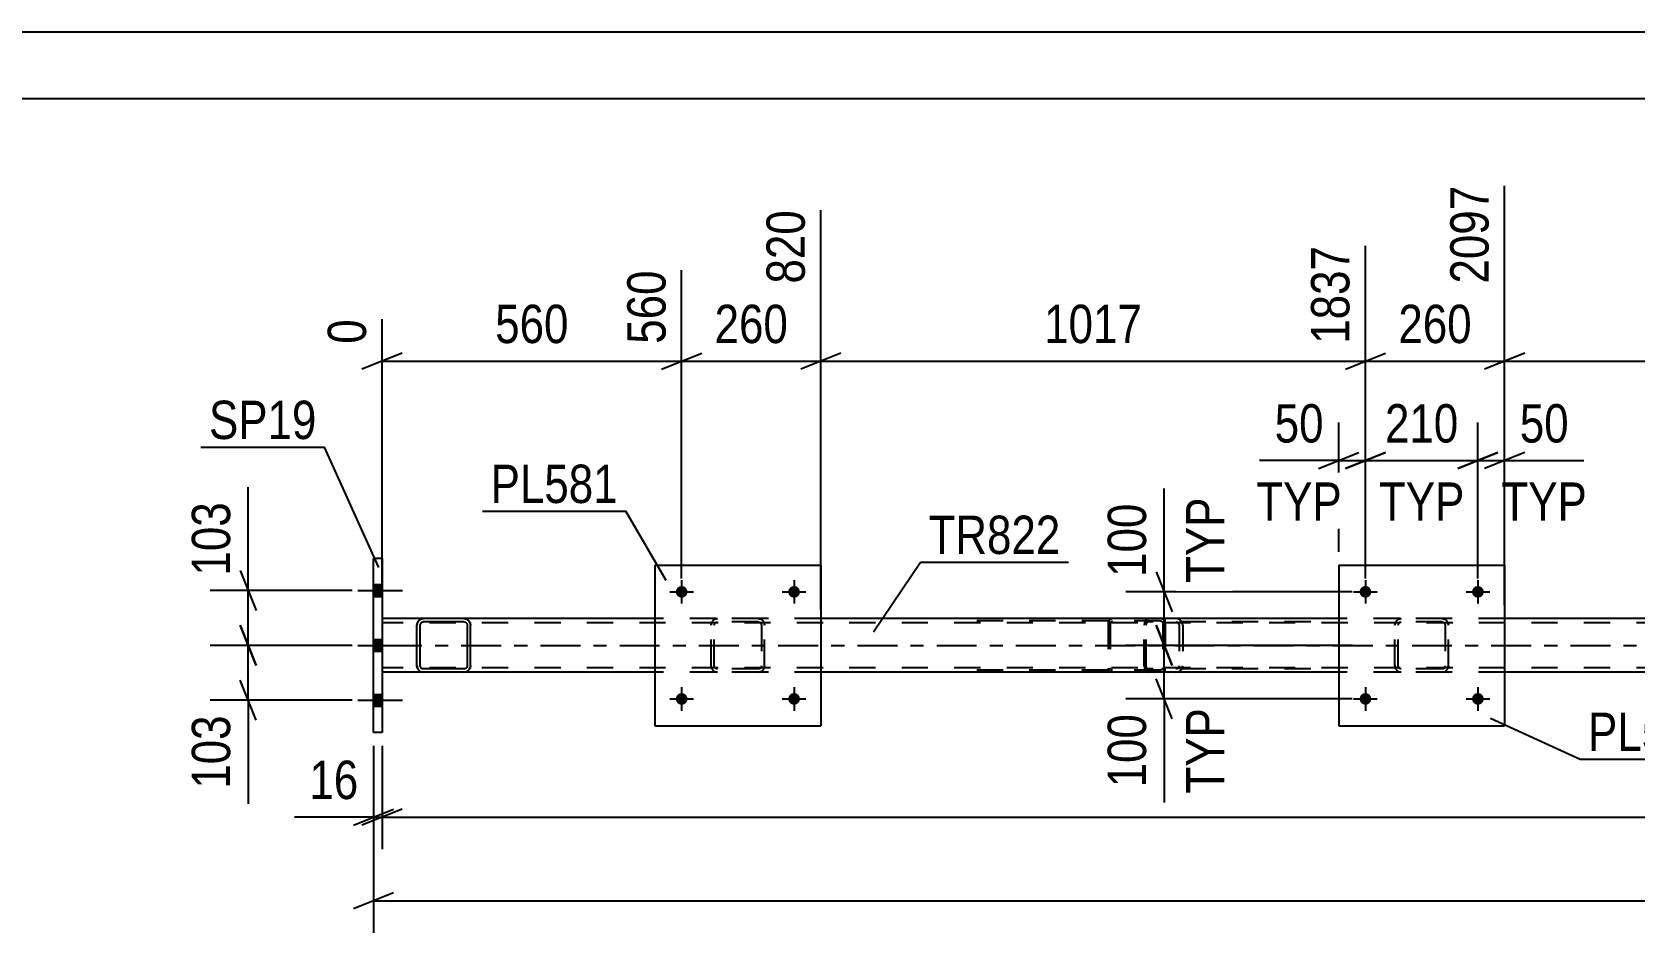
# Model space of a CAD drawing. Header units: millimetres. Extents: x 0 to 841, y 0 to 594.
# Drawn here: x 61.6 to 181.4, y 526.7 to 594 of the extents above; entities that cross this region are included whole.
import ezdxf

# ---------------------------------------------------------------- set-up
doc = ezdxf.new("R2010")
doc.units = ezdxf.units.MM
doc.linetypes.add('DXK_LINE_DOT2', pattern=[3.9198, 1.9599, -1.9599])
doc.linetypes.add('DXK_LINE_DOT3', pattern=[5.9187, 2.979, -0.9799, 0.9799, -0.9799])
doc.styles.add('Arial Narrow', font='ARIALN.TTF', dxfattribs={"height": 0.2})

# ---------------------------------------------------------------- blocks, each defined once
blk = doc.blocks.new('Unknown-318885291-1133')
at = {"color": 5, "linetype": 'Continuous'}
for p, q in [((841, 594), (0, 594)), ((836, 589), (5, 589))]:
    blk.add_line(p, q, dxfattribs=at)
blk = doc.blocks.new('Part-318885291-2952 - 2884')
at = {"color": 2, "linetype": 'Continuous'}
for p, q in [((108.16, 554.17), (108.16, 542.17)), ((108.16, 554.17), (120.56, 554.17)), ((120.56, 554.17), (120.56, 542.17)), ((108.16, 542.17), (120.56, 542.17))]:
    blk.add_line(p, q, dxfattribs=at)
blk = doc.blocks.new('Part-318885291-2953 - 2884')
at = {"color": 2, "linetype": 'Continuous'}
for p, q in [((90.42, 549.87), (90.38, 549.69)), ((90.38, 546.65), (90.38, 549.69)), ((90.62, 549.69), (90.64, 549.78)), ((90.62, 546.65), (90.62, 549.69)), ((90.64, 549.78), (90.69, 549.86)), ((90.86, 550.17), (90.68, 550.13)), ((90.69, 549.86), (90.77, 549.91)), ((90.77, 549.91), (90.86, 549.93)), ((93.9, 550.17), (90.86, 550.17)), ((93.9, 549.93), (90.86, 549.93)), ((94.09, 550.13), (93.9, 550.17)), ((93.9, 549.93), (94, 549.91)), ((94, 549.91), (94.07, 549.86)), ((94.07, 549.86), (94.13, 549.78)), ((94.13, 549.78), (94.14, 549.69)), ((94.14, 549.69), (94.14, 546.65)), ((94.38, 549.69), (94.35, 549.87)), ((94.38, 546.65), (94.38, 549.69)), ((90.38, 546.65), (90.42, 546.46)), ((90.64, 546.55), (90.62, 546.65)), ((90.69, 546.48), (90.64, 546.55)), ((90.68, 546.2), (90.86, 546.17)), ((90.77, 546.42), (90.69, 546.48)), ((90.86, 546.41), (90.77, 546.42)), ((93.9, 546.41), (90.86, 546.41)), ((93.9, 546.17), (90.86, 546.17)), ((94, 546.42), (93.9, 546.41)), ((93.9, 546.17), (94.09, 546.2)), ((94.07, 546.48), (94, 546.42)), ((94.13, 546.55), (94.07, 546.48)), ((94.14, 546.65), (94.13, 546.55)), ((94.35, 546.46), (94.38, 546.65))]:
    blk.add_line(p, q, dxfattribs=at)
at = {"color": 7, "linetype": 'DXK_LINE_DOT2'}
for p, q in [((90.38, 549.69), (90.42, 549.87)), ((90.68, 550.13), (90.86, 550.17)), ((93.9, 550.17), (94.09, 550.13)), ((94.35, 549.87), (94.38, 549.69)), ((90.42, 546.46), (90.38, 546.65)), ((90.86, 546.17), (90.68, 546.2)), ((94.09, 546.2), (93.9, 546.17)), ((94.38, 546.65), (94.35, 546.46))]:
    blk.add_line(p, q, dxfattribs=at)
at = {"color": 2, "linetype": 'Continuous'}
for centre, start, end in [((90.86, 549.69), 112.5, 157.5), ((93.9, 549.69), 22.5, 67.5), ((90.86, 546.65), 202.5, 247.5), ((93.9, 546.65), 292.5, 337.5)]:
    blk.add_arc(centre, 0.48, start, end, dxfattribs=at)
at = {"color": 7, "linetype": 'DXK_LINE_DOT2'}
for centre, start, end in [((90.86, 549.69), 112.5, 157.5), ((93.9, 549.69), 22.5, 67.5), ((90.86, 546.65), 202.5, 247.5), ((93.9, 546.65), 292.5, 337.5)]:
    blk.add_arc(centre, 0.48, start, end, dxfattribs=at)
blk = doc.blocks.new('Bolt-318885291-3089 - 2884')
at = {"linetype": 'Continuous'}
for points in [[(87.78, 551.83), (87.78, 552.71), (87.14, 552.71), (87.14, 551.83)], [(87.78, 551.83), (87.78, 552.71), (87.14, 552.71), (87.14, 551.83)], [(87.78, 551.83), (87.78, 552.71), (87.14, 552.71), (87.14, 551.83)], [(87.78, 547.73), (87.78, 548.61), (87.14, 548.61), (87.14, 547.73)], [(87.78, 547.73), (87.78, 548.61), (87.14, 548.61), (87.14, 547.73)], [(87.78, 543.63), (87.78, 544.51), (87.14, 544.51), (87.14, 543.63)], [(87.78, 543.63), (87.78, 544.51), (87.14, 544.51), (87.14, 543.63)], [(87.78, 543.63), (87.78, 544.51), (87.14, 544.51), (87.14, 543.63)]]:
    blk.add_hatch(color=1, dxfattribs=at).paths.add_polyline_path(points)
at = {"color": 1, "linetype": 'Continuous'}
for p, q in [((85.98, 552.27), (89.3, 552.27)), ((85.98, 552.27), (89.3, 552.27)), ((85.98, 552.27), (89.3, 552.27)), ((87.14, 552.71), (87.78, 552.71)), ((87.14, 552.71), (87.78, 552.71)), ((87.14, 552.71), (87.78, 552.71)), ((87.14, 551.83), (87.78, 551.83)), ((87.14, 551.83), (87.78, 551.83)), ((87.14, 551.83), (87.78, 551.83)), ((87.14, 548.61), (87.78, 548.61)), ((87.14, 548.61), (87.78, 548.61)), ((85.98, 548.17), (89.3, 548.17)), ((85.98, 548.17), (89.3, 548.17)), ((87.14, 547.73), (87.78, 547.73)), ((87.14, 547.73), (87.78, 547.73)), ((85.98, 544.07), (89.3, 544.07)), ((85.98, 544.07), (89.3, 544.07)), ((85.98, 544.07), (89.3, 544.07)), ((87.14, 544.51), (87.78, 544.51)), ((87.14, 544.51), (87.78, 544.51)), ((87.14, 544.51), (87.78, 544.51)), ((87.14, 543.63), (87.78, 543.63)), ((87.14, 543.63), (87.78, 543.63)), ((87.14, 543.63), (87.78, 543.63))]:
    blk.add_line(p, q, dxfattribs=at)
blk = doc.blocks.new('Part-318885291-2973 - 2884')
at = {"color": 7, "linetype": 'DXK_LINE_DOT2'}
for p, q in [((163.44, 549.69), (163.48, 549.87)), ((163.48, 549.87), (163.44, 549.69)), ((163.44, 546.65), (163.44, 549.69)), ((163.68, 549.69), (163.7, 549.78)), ((163.68, 546.65), (163.68, 549.69)), ((163.7, 549.78), (163.75, 549.86)), ((163.74, 550.13), (163.92, 550.17)), ((163.92, 550.17), (163.74, 550.13)), ((163.75, 549.86), (163.83, 549.91)), ((163.83, 549.91), (163.92, 549.93)), ((166.96, 550.17), (163.92, 550.17)), ((166.96, 549.93), (163.92, 549.93)), ((166.96, 550.17), (167.14, 550.13)), ((167.14, 550.13), (166.96, 550.17)), ((166.96, 549.93), (167.05, 549.91)), ((167.05, 549.91), (167.13, 549.86)), ((167.13, 549.86), (167.18, 549.78)), ((167.18, 549.78), (167.2, 549.69)), ((167.2, 549.69), (167.2, 546.65)), ((167.4, 549.87), (167.44, 549.69)), ((167.44, 549.69), (167.4, 549.87)), ((167.44, 546.65), (167.44, 549.69)), ((163.48, 546.46), (163.44, 546.65)), ((163.44, 546.65), (163.48, 546.46)), ((163.7, 546.55), (163.68, 546.65)), ((163.75, 546.48), (163.7, 546.55)), ((163.92, 546.17), (163.74, 546.2)), ((163.74, 546.2), (163.92, 546.17)), ((163.83, 546.42), (163.75, 546.48)), ((163.92, 546.41), (163.83, 546.42)), ((166.96, 546.41), (163.92, 546.41)), ((166.96, 546.17), (163.92, 546.17)), ((167.05, 546.42), (166.96, 546.41)), ((167.14, 546.2), (166.96, 546.17)), ((166.96, 546.17), (167.14, 546.2)), ((167.13, 546.48), (167.05, 546.42)), ((167.18, 546.55), (167.13, 546.48)), ((167.2, 546.65), (167.18, 546.55)), ((167.44, 546.65), (167.4, 546.46)), ((167.4, 546.46), (167.44, 546.65))]:
    blk.add_line(p, q, dxfattribs=at)
at = {"color": 7, "linetype": 'DXK_LINE_DOT3'}
blk.add_line((165.44, 548.17), (165.44, 548.17), dxfattribs=at)
at = {"color": 7, "linetype": 'DXK_LINE_DOT2'}
for centre, start, end in [((163.92, 549.69), 112.5, 157.5), ((163.92, 549.69), 112.5, 157.5), ((166.96, 549.69), 22.5, 67.5), ((166.96, 549.69), 22.5, 67.5), ((163.92, 546.65), 202.5, 247.5), ((163.92, 546.65), 202.5, 247.5), ((166.96, 546.65), 292.5, 337.5), ((166.96, 546.65), 292.5, 337.5)]:
    blk.add_arc(centre, 0.48, start, end, dxfattribs=at)
blk = doc.blocks.new('Bolt-318885291-2928 - 2884')
at = {"linetype": 'Continuous'}
for points in [[(110.6, 544.17, -1), (109.72, 544.17, -1)], [(119, 544.17, -1), (118.12, 544.17, -1)]]:
    blk.add_hatch(color=1, dxfattribs=at).paths.add_polyline_path(points)
at = {"color": 1, "linetype": 'Continuous'}
for p, q in [((110.16, 545.05), (110.16, 543.29)), ((118.56, 545.05), (118.56, 543.29)), ((109.28, 544.17), (111.04, 544.17)), ((117.68, 544.17), (119.44, 544.17))]:
    blk.add_line(p, q, dxfattribs=at)
blk = doc.blocks.new('Bolt-318885291-2929 - 2884')
at = {"linetype": 'Continuous'}
for points in [[(110.6, 552.17, -1), (109.72, 552.17, -1)], [(119, 552.17, -1), (118.12, 552.17, -1)]]:
    blk.add_hatch(color=1, dxfattribs=at).paths.add_polyline_path(points)
at = {"color": 1, "linetype": 'Continuous'}
for p, q in [((109.28, 552.17), (111.04, 552.17)), ((110.16, 553.05), (110.16, 551.29)), ((117.68, 552.17), (119.44, 552.17)), ((118.56, 553.05), (118.56, 551.29))]:
    blk.add_line(p, q, dxfattribs=at)
blk = doc.blocks.new('Bolt-318885291-2934 - 2884')
at = {"linetype": 'Continuous'}
for points in [[(161.68, 544.17, -1), (160.8, 544.17, -1)], [(170.08, 544.17, -1), (169.2, 544.17, -1)]]:
    blk.add_hatch(color=1, dxfattribs=at).paths.add_polyline_path(points)
at = {"color": 1, "linetype": 'Continuous'}
for p, q in [((161.24, 545.05), (161.24, 543.29)), ((169.64, 545.05), (169.64, 543.29)), ((160.36, 544.17), (162.12, 544.17)), ((168.76, 544.17), (170.52, 544.17))]:
    blk.add_line(p, q, dxfattribs=at)
blk = doc.blocks.new('Bolt-318885291-2935 - 2884')
at = {"linetype": 'Continuous'}
for points in [[(161.68, 552.17, -1), (160.8, 552.17, -1)], [(170.08, 552.17, -1), (169.2, 552.17, -1)]]:
    blk.add_hatch(color=1, dxfattribs=at).paths.add_polyline_path(points)
at = {"color": 1, "linetype": 'Continuous'}
for p, q in [((160.36, 552.17), (162.12, 552.17)), ((161.24, 553.05), (161.24, 551.29)), ((168.76, 552.17), (170.52, 552.17)), ((169.64, 553.05), (169.64, 551.29))]:
    blk.add_line(p, q, dxfattribs=at)
blk = doc.blocks.new('Part-318885291-2946 - 2884')
at = {"color": 2, "linetype": 'Continuous'}
for p, q in [((159.24, 554.17), (159.24, 542.17)), ((159.24, 554.17), (171.64, 554.17)), ((171.64, 554.17), (171.64, 542.17)), ((159.24, 542.17), (171.64, 542.17))]:
    blk.add_line(p, q, dxfattribs=at)
blk = doc.blocks.new('Part-318885291-2947 - 2884')
at = {"color": 7, "linetype": 'DXK_LINE_DOT2'}
for p, q in [((112.36, 549.69), (112.4, 549.87)), ((112.4, 549.87), (112.36, 549.69)), ((112.36, 546.65), (112.36, 549.69)), ((112.6, 549.69), (112.62, 549.78)), ((112.6, 546.65), (112.6, 549.69)), ((112.62, 549.78), (112.67, 549.86)), ((112.66, 550.13), (112.84, 550.17)), ((112.84, 550.17), (112.66, 550.13)), ((112.67, 549.86), (112.75, 549.91)), ((112.75, 549.91), (112.84, 549.93)), ((115.88, 550.17), (112.84, 550.17)), ((115.88, 549.93), (112.84, 549.93)), ((115.88, 550.17), (116.06, 550.13)), ((116.06, 550.13), (115.88, 550.17)), ((115.88, 549.93), (115.97, 549.91)), ((115.97, 549.91), (116.05, 549.86)), ((116.05, 549.86), (116.1, 549.78)), ((116.1, 549.78), (116.12, 549.69)), ((116.12, 549.69), (116.12, 546.65)), ((116.32, 549.87), (116.36, 549.69)), ((116.36, 549.69), (116.32, 549.87)), ((116.36, 546.65), (116.36, 549.69)), ((112.4, 546.46), (112.36, 546.65)), ((112.36, 546.65), (112.4, 546.46)), ((112.62, 546.55), (112.6, 546.65)), ((112.67, 546.48), (112.62, 546.55)), ((112.84, 546.17), (112.66, 546.2)), ((112.66, 546.2), (112.84, 546.17)), ((112.75, 546.42), (112.67, 546.48)), ((112.84, 546.41), (112.75, 546.42)), ((115.88, 546.41), (112.84, 546.41)), ((115.88, 546.17), (112.84, 546.17)), ((115.97, 546.42), (115.88, 546.41)), ((116.06, 546.2), (115.88, 546.17)), ((115.88, 546.17), (116.06, 546.2)), ((116.05, 546.48), (115.97, 546.42)), ((116.1, 546.55), (116.05, 546.48)), ((116.12, 546.65), (116.1, 546.55)), ((116.36, 546.65), (116.32, 546.46)), ((116.32, 546.46), (116.36, 546.65))]:
    blk.add_line(p, q, dxfattribs=at)
at = {"color": 7, "linetype": 'DXK_LINE_DOT3'}
blk.add_line((114.36, 548.17), (114.36, 548.17), dxfattribs=at)
at = {"color": 7, "linetype": 'DXK_LINE_DOT2'}
for centre, start, end in [((112.84, 549.69), 112.5, 157.5), ((112.84, 549.69), 112.5, 157.5), ((115.88, 549.69), 22.5, 67.5), ((115.88, 549.69), 22.5, 67.5), ((112.84, 546.65), 202.5, 247.5), ((112.84, 546.65), 202.5, 247.5), ((115.88, 546.65), 292.5, 337.5), ((115.88, 546.65), 292.5, 337.5)]:
    blk.add_arc(centre, 0.48, start, end, dxfattribs=at)
blk = doc.blocks.new('Part-318885291-3016 - 2884')
at = {"color": 7, "linetype": 'DXK_LINE_DOT2'}
for p, q in [((145.93, 550.17), (130.6, 550.17)), ((145.93, 550.01), (130.6, 550.01)), ((142.04, 549.97), (142.01, 549.85)), ((142.01, 549.85), (142.01, 546.49)), ((142.18, 549.85), (142.19, 549.91)), ((142.18, 549.85), (142.18, 546.49)), ((142.19, 549.91), (142.23, 549.96)), ((142.35, 550.17), (142.22, 550.14)), ((142.23, 549.96), (142.29, 549.99)), ((142.29, 549.99), (142.35, 550.01)), ((146.06, 550.14), (145.93, 550.17)), ((145.93, 550.01), (145.99, 549.99)), ((145.99, 549.99), (146.02, 549.98)), ((146.02, 549.98), (146.05, 549.96)), ((146.05, 549.96), (146.08, 549.91)), ((146.08, 549.91), (146.1, 549.85)), ((146.1, 549.85), (146.1, 546.49)), ((146.27, 549.85), (146.24, 549.97)), ((146.27, 549.85), (146.27, 546.49)), ((145.93, 546.33), (130.6, 546.33)), ((145.93, 546.17), (130.6, 546.17)), ((142.01, 546.49), (142.04, 546.36)), ((142.19, 546.43), (142.18, 546.49)), ((142.23, 546.37), (142.19, 546.43)), ((142.22, 546.19), (142.35, 546.17)), ((142.23, 546.37), (142.26, 546.35)), ((142.26, 546.35), (142.29, 546.34)), ((142.29, 546.34), (142.35, 546.33)), ((145.99, 546.34), (145.93, 546.33)), ((145.93, 546.17), (146.06, 546.19)), ((146.05, 546.37), (145.99, 546.34)), ((146.08, 546.43), (146.05, 546.37)), ((146.1, 546.49), (146.08, 546.43)), ((146.24, 546.36), (146.27, 546.49))]:
    blk.add_line(p, q, dxfattribs=at)
for centre, start, end in [((142.34, 549.83), 110.7583, 155.68), ((145.94, 549.83), 24.32, 69.2417), ((142.34, 546.5), 204.32, 249.2417), ((145.94, 546.5), 290.7583, 335.68)]:
    blk.add_arc(centre, 0.331, start, end, dxfattribs=at)
blk = doc.blocks.new('Part-318885291-3021 - 2884')
at = {"color": 2, "linetype": 'Continuous'}
for p, q in [((87.78, 554.67), (87.14, 554.67)), ((87.14, 541.67), (87.14, 554.67)), ((87.78, 554.67), (87.78, 541.67)), ((87.78, 541.67), (87.14, 541.67))]:
    blk.add_line(p, q, dxfattribs=at)
blk = doc.blocks.new('Part-318885291-3023 - 2884')
at = {"color": 7, "linetype": 'DXK_LINE_DOT2'}
for p, q in [((144.74, 549.87), (144.72, 549.69)), ((144.72, 546.65), (144.72, 549.69)), ((144.8, 550.03), (144.74, 549.87)), ((144.89, 550.13), (144.8, 550.03)), ((144.86, 549.69), (144.87, 549.78)), ((144.86, 546.65), (144.86, 549.69)), ((144.87, 549.78), (144.9, 549.86)), ((144.99, 550.17), (144.89, 550.13)), ((144.9, 549.86), (144.94, 549.91)), ((144.94, 549.91), (144.99, 549.93)), ((157.15, 550.17), (144.99, 550.17)), ((157.15, 549.93), (144.99, 549.93)), ((146.27, 549.93), (146.27, 550.17)), ((147.27, 550.13), (147.08, 550.17)), ((147.08, 549.93), (147.18, 549.91)), ((147.18, 549.91), (147.26, 549.86)), ((147.26, 549.86), (147.31, 549.78)), ((147.31, 549.78), (147.33, 549.69)), ((147.33, 549.69), (147.33, 546.65)), ((147.57, 549.77), (147.55, 549.87)), ((147.59, 549.69), (147.57, 549.77)), ((147.59, 549.69), (147.59, 546.65)), ((144.72, 546.65), (144.74, 546.46)), ((144.74, 546.46), (144.8, 546.31)), ((144.8, 546.31), (144.89, 546.2)), ((144.87, 546.55), (144.86, 546.65)), ((144.9, 546.48), (144.87, 546.55)), ((144.89, 546.2), (144.99, 546.17)), ((144.94, 546.42), (144.9, 546.48)), ((144.99, 546.41), (144.94, 546.42)), ((157.15, 546.41), (144.99, 546.41)), ((157.15, 546.17), (144.99, 546.17)), ((146.27, 546.17), (146.27, 546.41)), ((147.18, 546.42), (147.08, 546.41)), ((147.08, 546.17), (147.27, 546.2)), ((147.26, 546.48), (147.18, 546.42)), ((147.31, 546.55), (147.26, 546.48)), ((147.33, 546.65), (147.31, 546.55)), ((147.55, 546.46), (147.57, 546.56)), ((147.57, 546.56), (147.59, 546.65))]:
    blk.add_line(p, q, dxfattribs=at)
for centre, start, end in [((147.1, 549.67), 23.8494, 68.8059), ((147.1, 546.66), 291.1941, 336.1506)]:
    blk.add_arc(centre, 0.492, start, end, dxfattribs=at)
blk = doc.blocks.new('Part-318885291-3088 - 2884')
at = {"color": 2, "linetype": 'Continuous'}
for p, q in [((108.16, 550.17), (87.78, 550.17)), ((159.24, 550.17), (120.56, 550.17)), ((210.32, 550.17), (171.64, 550.17)), ((90.86, 546.17), (87.78, 546.17)), ((108.16, 546.17), (93.91, 546.17)), ((159.24, 546.17), (120.56, 546.17)), ((210.32, 546.17), (171.64, 546.17))]:
    blk.add_line(p, q, dxfattribs=at)
at = {"color": 7, "linetype": 'DXK_LINE_DOT2'}
for p, q in [((87.78, 550.17), (87.78, 546.17)), ((751.81, 549.85), (87.78, 549.85)), ((120.56, 550.17), (108.16, 550.17)), ((171.64, 550.17), (159.24, 550.17)), ((751.81, 546.49), (87.78, 546.49)), ((93.91, 546.17), (90.86, 546.17)), ((120.56, 546.17), (108.16, 546.17)), ((171.64, 546.17), (159.24, 546.17))]:
    blk.add_line(p, q, dxfattribs=at)
at = {"color": 7, "linetype": 'DXK_LINE_DOT3'}
blk.add_line((87.78, 548.17), (751.81, 548.17), dxfattribs=at)
blk = doc.blocks.new('StraightDimension-318885291-3141 - 2884')
at = {"color": 7, "linetype": 'Continuous'}
for p, q in [((87.14, 540.67), (87.14, 526.68)), ((88.64, 529.68), (85.64, 528.48)), ((87.14, 529.08), (793.73, 529.08))]:
    blk.add_line(p, q, dxfattribs=at)
blk = doc.blocks.new('StraightDimension-318885291-3815 - 2884')
at = {"color": 7, "linetype": 'Continuous'}
for p, q in [((161.24, 553.17), (161.24, 564.83)), ((169.64, 553.17), (169.64, 564.83)), ((159.74, 561.38), (162.74, 562.58)), ((161.24, 561.98), (169.64, 561.98)), ((171.14, 562.58), (168.14, 561.38))]:
    blk.add_line(p, q, dxfattribs=at)
at = {"color": 0}
blk.add_wipeout([(168.78, 562.73), (168.78, 566.93), (162.1, 566.93), (162.1, 562.73)], dxfattribs=at)
at = {"color": 0, "linetype": 'Continuous'}
blk.add_wipeout([(169.24, 556.88), (169.24, 561.08), (161.65, 561.08), (161.65, 556.88)], dxfattribs=at)
at = {"color": 3, "style": 'Arial Narrow'}
blk.add_text('210', height=2.863, dxfattribs=at).set_placement((162.7, 563.33))
at = {"color": 3, "linetype": 'Continuous', "style": 'Arial Narrow'}
blk.add_text('TYP', height=2.863, dxfattribs=at).set_placement((162.25, 557.48))
blk = doc.blocks.new('StraightDimension-318885291-3775 - 2884')
at = {"color": 7, "linetype": 'Continuous'}
for p, q in [((77.78, 552.27), (77.78, 560)), ((77.78, 552.27), (77.78, 560)), ((77.18, 553.77), (78.38, 550.77)), ((85.55, 552.27), (74.93, 552.27)), ((77.78, 548.17), (77.78, 552.27)), ((78.38, 546.67), (77.18, 549.67)), ((85.55, 548.17), (74.93, 548.17))]:
    blk.add_line(p, q, dxfattribs=at)
at = {"color": 0}
blk.add_wipeout([(77.03, 559.48), (72.83, 559.48), (72.83, 552.79), (77.03, 552.79)], dxfattribs=at)
at = {"color": 3, "style": 'Arial Narrow'}
blk.add_text('103', height=2.863, rotation=90.0002, dxfattribs=at).set_placement((76.43, 553.39))
blk = doc.blocks.new('StraightDimension-318885291-3788 - 2884')
at = {"color": 7, "linetype": 'Continuous'}
for p, q in [((77.18, 549.67), (78.38, 546.67)), ((85.55, 548.17), (74.93, 548.17)), ((77.78, 544.07), (77.78, 548.17)), ((78.38, 542.57), (77.18, 545.57)), ((85.55, 544.07), (74.93, 544.07)), ((77.78, 544.07), (77.78, 536.33)), ((77.78, 544.07), (77.78, 536.33))]:
    blk.add_line(p, q, dxfattribs=at)
at = {"color": 0}
blk.add_wipeout([(77.03, 543.54), (72.83, 543.54), (72.83, 536.86), (77.03, 536.86)], dxfattribs=at)
at = {"color": 3, "style": 'Arial Narrow'}
blk.add_text('103', height=2.863, rotation=90.0002, dxfattribs=at).set_placement((76.43, 537.46))
blk = doc.blocks.new('StraightDimension-318885291-3802 - 2884')
at = {"color": 7, "linetype": 'Continuous'}
for p, q in [((169.64, 553.17), (169.64, 564.83)), ((171.64, 555.17), (171.64, 564.83)), ((168.14, 561.38), (171.14, 562.58)), ((169.64, 561.98), (171.64, 561.98)), ((173.14, 562.58), (170.14, 561.38)), ((171.64, 561.98), (177.55, 561.98)), ((171.64, 561.98), (177.55, 561.98))]:
    blk.add_line(p, q, dxfattribs=at)
at = {"color": 0}
blk.add_wipeout([(177.02, 562.73), (177.02, 566.93), (172.17, 566.93), (172.17, 562.73)], dxfattribs=at)
at = {"color": 0, "linetype": 'Continuous'}
blk.add_wipeout([(178.39, 556.88), (178.39, 561.08), (170.8, 561.08), (170.8, 556.88)], dxfattribs=at)
at = {"color": 3, "style": 'Arial Narrow'}
blk.add_text('50', height=2.863, dxfattribs=at).set_placement((172.77, 563.33))
at = {"color": 3, "linetype": 'Continuous', "style": 'Arial Narrow'}
blk.add_text('TYP', height=2.863, dxfattribs=at).set_placement((171.4, 557.48))
blk = doc.blocks.new('StraightDimension-318885291-3831 - 2884')
at = {"color": 7, "linetype": 'Continuous'}
for p, q in [((159.24, 555.17), (159.24, 564.83)), ((161.24, 553.17), (161.24, 564.83)), ((159.24, 561.98), (153.33, 561.98)), ((159.24, 561.98), (153.33, 561.98)), ((157.74, 561.38), (160.74, 562.58)), ((159.24, 561.98), (161.24, 561.98)), ((162.74, 562.58), (159.74, 561.38))]:
    blk.add_line(p, q, dxfattribs=at)
at = {"color": 0}
blk.add_wipeout([(158.72, 562.73), (158.72, 566.93), (153.86, 566.93), (153.86, 562.73)], dxfattribs=at)
at = {"color": 0, "linetype": 'Continuous'}
blk.add_wipeout([(160.08, 556.88), (160.08, 561.08), (152.49, 561.08), (152.49, 556.88)], dxfattribs=at)
at = {"color": 3, "style": 'Arial Narrow'}
blk.add_text('50', height=2.863, dxfattribs=at).set_placement((154.46, 563.33))
at = {"color": 3, "linetype": 'Continuous', "style": 'Arial Narrow'}
blk.add_text('TYP', height=2.863, dxfattribs=at).set_placement((153.09, 557.48))
blk = doc.blocks.new('StraightDimension-318885291-3845 - 2884')
at = {"color": 7, "linetype": 'Continuous'}
for p, q in [((146.2, 552.17), (146.2, 559.9)), ((146.2, 552.17), (146.2, 559.9)), ((145.6, 553.67), (146.8, 550.67)), ((160.24, 552.17), (143.35, 552.17)), ((146.2, 548.17), (146.2, 552.17)), ((146.8, 546.67), (145.6, 549.67)), ((160.27, 548.17), (143.35, 548.17))]:
    blk.add_line(p, q, dxfattribs=at)
at = {"color": 0}
blk.add_wipeout([(145.45, 559.38), (141.25, 559.38), (141.25, 552.69), (145.45, 552.69)], dxfattribs=at)
at = {"color": 0, "linetype": 'Continuous'}
blk.add_wipeout([(151.3, 559.83), (147.1, 559.83), (147.1, 552.24), (151.3, 552.24)], dxfattribs=at)
at = {"color": 3, "style": 'Arial Narrow'}
blk.add_text('100', height=2.863, rotation=90.0002, dxfattribs=at).set_placement((144.85, 553.29))
at = {"color": 3, "linetype": 'Continuous', "style": 'Arial Narrow'}
blk.add_text('TYP', height=2.863, rotation=90.0002, dxfattribs=at).set_placement((150.7, 552.84))
blk = doc.blocks.new('StraightDimension-318885291-3868 - 2884')
at = {"color": 7, "linetype": 'Continuous'}
for p, q in [((145.6, 549.67), (146.8, 546.67)), ((160.27, 548.17), (143.35, 548.17)), ((146.2, 544.17), (146.2, 548.17)), ((146.8, 542.67), (145.6, 545.67)), ((160.24, 544.17), (143.35, 544.17)), ((146.2, 544.17), (146.2, 536.43)), ((146.2, 544.17), (146.2, 536.43))]:
    blk.add_line(p, q, dxfattribs=at)
at = {"color": 0}
blk.add_wipeout([(145.45, 543.64), (141.25, 543.64), (141.25, 536.96), (145.45, 536.96)], dxfattribs=at)
at = {"color": 0, "linetype": 'Continuous'}
blk.add_wipeout([(151.3, 544.09), (147.1, 544.09), (147.1, 536.5), (151.3, 536.5)], dxfattribs=at)
at = {"color": 3, "style": 'Arial Narrow'}
blk.add_text('100', height=2.863, rotation=90.0002, dxfattribs=at).set_placement((144.85, 537.56))
at = {"color": 3, "linetype": 'Continuous', "style": 'Arial Narrow'}
blk.add_text('TYP', height=2.863, rotation=90.0002, dxfattribs=at).set_placement((150.7, 537.1))
blk = doc.blocks.new('StraightDimension-318885291-8453 - 2884')
at = {"color": 7, "linetype": 'Continuous'}
for p, q in [((171.64, 551.17), (171.64, 582.52)), ((212.32, 553.17), (212.32, 578.02)), ((173.14, 570.01), (170.14, 568.81)), ((210.82, 568.81), (213.82, 570.01)), ((171.64, 569.41), (212.32, 569.41))]:
    blk.add_line(p, q, dxfattribs=at)
at = {"color": 0}
blk.add_wipeout([(196.24, 570.16), (196.24, 574.36), (187.72, 574.36), (187.72, 570.16)], dxfattribs=at)
at = {"color": 3, "style": 'Arial Narrow'}
blk.add_text('1017', height=2.863, dxfattribs=at).set_placement((188.32, 570.76))
at = {"color": 0, "linetype": 'Continuous'}
blk.add_wipeout([(211.72, 578.62), (207.52, 578.62), (207.52, 570.11), (211.72, 570.11)], dxfattribs=at)
at = {"color": 3, "linetype": 'Continuous', "style": 'Arial Narrow'}
blk.add_text('3114', height=2.863, rotation=90.0002, dxfattribs=at).set_placement((211.12, 570.71))
blk = doc.blocks.new('StraightDimension-318885291-8454 - 2884')
at = {"color": 7, "linetype": 'Continuous'}
for p, q in [((171.64, 551.17), (171.64, 582.52)), ((161.24, 553.17), (161.24, 578.02)), ((159.74, 568.81), (162.74, 570.01)), ((173.14, 570.01), (170.14, 568.81)), ((161.24, 569.41), (171.64, 569.41))]:
    blk.add_line(p, q, dxfattribs=at)
at = {"color": 0}
blk.add_wipeout([(169.78, 570.16), (169.78, 574.36), (163.1, 574.36), (163.1, 570.16)], dxfattribs=at)
at = {"color": 3, "style": 'Arial Narrow'}
blk.add_text('260', height=2.863, dxfattribs=at).set_placement((163.7, 570.76))
at = {"color": 0, "linetype": 'Continuous'}
blk.add_wipeout([(171.04, 583.12), (166.84, 583.12), (166.84, 574.61), (171.04, 574.61)], dxfattribs=at)
at = {"color": 3, "linetype": 'Continuous', "style": 'Arial Narrow'}
blk.add_text('2097', height=2.863, rotation=90.0002, dxfattribs=at).set_placement((170.44, 575.21))
blk = doc.blocks.new('StraightDimension-318885291-8455 - 2884')
at = {"color": 7, "linetype": 'Continuous'}
for p, q in [((120.56, 550.85), (120.56, 580.7)), ((161.24, 553.17), (161.24, 578.02)), ((122.06, 570.01), (119.06, 568.81)), ((159.74, 568.81), (162.74, 570.01)), ((120.56, 569.41), (161.24, 569.41))]:
    blk.add_line(p, q, dxfattribs=at)
at = {"color": 0}
blk.add_wipeout([(145.16, 570.16), (145.16, 574.36), (136.64, 574.36), (136.64, 570.16)], dxfattribs=at)
at = {"color": 3, "style": 'Arial Narrow'}
blk.add_text('1017', height=2.863, dxfattribs=at).set_placement((137.24, 570.76))
at = {"color": 0, "linetype": 'Continuous'}
blk.add_wipeout([(160.64, 578.62), (156.44, 578.62), (156.44, 570.11), (160.64, 570.11)], dxfattribs=at)
at = {"color": 3, "linetype": 'Continuous', "style": 'Arial Narrow'}
blk.add_text('1837', height=2.863, rotation=90.0002, dxfattribs=at).set_placement((160.04, 570.71))
blk = doc.blocks.new('StraightDimension-318885291-8456 - 2884')
at = {"color": 7, "linetype": 'Continuous'}
for p, q in [((120.56, 550.85), (120.56, 580.7)), ((110.16, 553.17), (110.16, 576.2)), ((108.66, 568.81), (111.66, 570.01)), ((122.06, 570.01), (119.06, 568.81)), ((110.16, 569.41), (120.56, 569.41))]:
    blk.add_line(p, q, dxfattribs=at)
at = {"color": 0}
blk.add_wipeout([(118.7, 570.16), (118.7, 574.36), (112.02, 574.36), (112.02, 570.16)], dxfattribs=at)
at = {"color": 3, "style": 'Arial Narrow'}
blk.add_text('260', height=2.863, dxfattribs=at).set_placement((112.62, 570.76))
at = {"color": 0, "linetype": 'Continuous'}
blk.add_wipeout([(119.96, 581.3), (115.76, 581.3), (115.76, 574.61), (119.96, 574.61)], dxfattribs=at)
at = {"color": 3, "linetype": 'Continuous', "style": 'Arial Narrow'}
blk.add_text('820', height=2.863, rotation=90.0002, dxfattribs=at).set_placement((119.36, 575.21))
blk = doc.blocks.new('StraightDimension-318885291-8457 - 2884')
at = {"color": 7, "linetype": 'Continuous'}
for p, q in [((110.16, 553.17), (110.16, 576.2)), ((87.78, 551.78), (87.78, 572.54)), ((89.28, 570.01), (86.28, 568.81)), ((108.66, 568.81), (111.66, 570.01)), ((87.78, 569.41), (110.16, 569.41))]:
    blk.add_line(p, q, dxfattribs=at)
at = {"color": 0}
blk.add_wipeout([(102.31, 570.16), (102.31, 574.36), (95.63, 574.36), (95.63, 570.16)], dxfattribs=at)
at = {"color": 3, "style": 'Arial Narrow'}
blk.add_text('560', height=2.863, dxfattribs=at).set_placement((96.23, 570.76))
at = {"color": 0, "linetype": 'Continuous'}
for points in [[(109.56, 576.8), (105.36, 576.8), (105.36, 570.11), (109.56, 570.11)], [(87.18, 573.14), (82.98, 573.14), (82.98, 570.11), (87.18, 570.11)]]:
    blk.add_wipeout(points, dxfattribs=at)
at = {"color": 3, "linetype": 'Continuous', "style": 'Arial Narrow'}
for s, height, p in [('560', 2.863, (108.96, 570.71)), ('0', 2.86, (86.58, 570.71))]:
    blk.add_text(s, height=height, rotation=90.0002, dxfattribs=at).set_placement(p)
blk = doc.blocks.new('StraightDimension-318885291-9220 - 2884')
at = {"color": 7, "linetype": 'Continuous'}
for p, q in [((87.78, 540.67), (87.78, 532.94)), ((89.28, 535.94), (86.28, 534.74)), ((87.78, 535.34), (793.73, 535.34))]:
    blk.add_line(p, q, dxfattribs=at)
blk = doc.blocks.new('StraightDimension-318885291-9221 - 2884')
at = {"color": 7, "linetype": 'Continuous'}
for p, q in [((87.14, 540.67), (87.14, 532.94)), ((87.78, 540.67), (87.78, 532.94)), ((87.14, 535.34), (81.23, 535.34)), ((87.14, 535.34), (81.23, 535.34)), ((85.64, 534.74), (88.64, 535.94)), ((89.28, 535.94), (86.28, 534.74)), ((87.14, 535.34), (87.78, 535.34))]:
    blk.add_line(p, q, dxfattribs=at)
at = {"color": 0}
blk.add_wipeout([(86.61, 536.09), (86.61, 540.29), (81.75, 540.29), (81.75, 536.09)], dxfattribs=at)
at = {"color": 3, "style": 'Arial Narrow'}
blk.add_text('16', height=2.863, dxfattribs=at).set_placement((82.35, 536.69))
blk = doc.blocks.new('Mark-318885291-2942 - 2884')
at = {"color": 30, "linetype": 'Continuous'}
for p, q in [((170.58, 542.74), (177.27, 539.68)), ((177.27, 539.68), (187.97, 539.68))]:
    blk.add_line(p, q, dxfattribs=at)
at = {"color": 0}
blk.add_wipeout([(187.37, 540.28), (187.37, 543.28), (177.87, 543.28), (177.87, 540.28)], dxfattribs=at)
blk.add_wipeout([(187.37, 540.28), (187.37, 543.28), (177.87, 543.28), (177.87, 540.28)], dxfattribs=at)
at = {"color": 3, "style": 'Arial Narrow'}
blk.add_text('PL581', height=2.863, dxfattribs=at).set_placement((177.87, 540.28))
blk = doc.blocks.new('Mark-318885291-2948 - 2884')
at = {"color": 30, "linetype": 'Continuous'}
for p in [(95.29, 558.21), (108.99, 553.02)]:
    blk.add_line(p, (105.99, 558.21), dxfattribs=at)
at = {"color": 0}
blk.add_wipeout([(105.39, 558.81), (105.39, 561.81), (95.89, 561.81), (95.89, 558.81)], dxfattribs=at)
blk.add_wipeout([(105.39, 558.81), (105.39, 561.81), (95.89, 561.81), (95.89, 558.81)], dxfattribs=at)
at = {"color": 3, "style": 'Arial Narrow'}
blk.add_text('PL581', height=2.863, dxfattribs=at).set_placement((95.89, 558.81))
blk = doc.blocks.new('Mark-318885291-3017 - 2884')
at = {"color": 30, "linetype": 'Continuous'}
for p in [(74.25, 562.99), (87.53, 553.99)]:
    blk.add_line(p, (83.49, 562.99), dxfattribs=at)
at = {"color": 0}
blk.add_wipeout([(82.89, 563.59), (82.89, 566.59), (74.85, 566.59), (74.85, 563.59)], dxfattribs=at)
blk.add_wipeout([(82.89, 563.59), (82.89, 566.59), (74.85, 566.59), (74.85, 563.59)], dxfattribs=at)
at = {"color": 3, "style": 'Arial Narrow'}
blk.add_text('SP19', height=2.863, dxfattribs=at).set_placement((74.85, 563.59))
blk = doc.blocks.new('Mark-318885291-3084 - 2884')
at = {"color": 30, "linetype": 'Continuous'}
for p, q in [((124.48, 549.19), (128, 554.4)), ((128, 554.4), (139.06, 554.4))]:
    blk.add_line(p, q, dxfattribs=at)
at = {"color": 0}
blk.add_wipeout([(138.46, 555), (138.46, 558), (128.6, 558), (128.6, 555)], dxfattribs=at)
blk.add_wipeout([(138.46, 555), (138.46, 558), (128.6, 558), (128.6, 555)], dxfattribs=at)
at = {"color": 3, "style": 'Arial Narrow'}
blk.add_text('TR822', height=2.863, dxfattribs=at).set_placement((128.6, 555))

msp = doc.modelspace()

# ---------------------------------------------------------------- block references
for name in ['Unknown-318885291-1133', 'Part-318885291-3021 - 2884', 'Part-318885291-2952 - 2884', 'Part-318885291-2946 - 2884', 'Bolt-318885291-3089 - 2884', 'Part-318885291-3088 - 2884', 'Bolt-318885291-2929 - 2884', 'Bolt-318885291-2935 - 2884', 'Part-318885291-2953 - 2884', 'Part-318885291-2947 - 2884', 'Part-318885291-3016 - 2884', 'Part-318885291-3023 - 2884', 'Part-318885291-2973 - 2884', 'Bolt-318885291-2928 - 2884', 'Bolt-318885291-2934 - 2884']:
    msp.add_blockref(name, (0, 0))

# ---------------------------------------------------------------- next in the draw order: block references
for name in ['StraightDimension-318885291-3815 - 2884', 'StraightDimension-318885291-3775 - 2884', 'StraightDimension-318885291-3141 - 2884']:
    msp.add_blockref(name, (0, 0))

# ---------------------------------------------------------------- next in the draw order: block references
for name in ['StraightDimension-318885291-3831 - 2884', 'StraightDimension-318885291-3802 - 2884', 'StraightDimension-318885291-3788 - 2884']:
    msp.add_blockref(name, (0, 0))

# ---------------------------------------------------------------- next in the draw order: block references
for name in ['StraightDimension-318885291-8453 - 2884', 'StraightDimension-318885291-3845 - 2884']:
    msp.add_blockref(name, (0, 0))

# ---------------------------------------------------------------- next in the draw order: block references
for name in ['StraightDimension-318885291-8454 - 2884', 'StraightDimension-318885291-3868 - 2884']:
    msp.add_blockref(name, (0, 0))

# ---------------------------------------------------------------- next in the draw order: block references
for name in ['StraightDimension-318885291-8455 - 2884', 'StraightDimension-318885291-9220 - 2884']:
    msp.add_blockref(name, (0, 0))

# ---------------------------------------------------------------- next in the draw order: block references
for name in ['StraightDimension-318885291-8456 - 2884', 'Mark-318885291-3084 - 2884', 'Mark-318885291-2942 - 2884', 'StraightDimension-318885291-9221 - 2884']:
    msp.add_blockref(name, (0, 0))

# ---------------------------------------------------------------- next in the draw order: block references
msp.add_blockref('StraightDimension-318885291-8457 - 2884', (0, 0))

# ---------------------------------------------------------------- next in the draw order: block references
for name in ['Mark-318885291-3017 - 2884', 'Mark-318885291-2948 - 2884']:
    msp.add_blockref(name, (0, 0))

doc.saveas('drawing.dxf')
